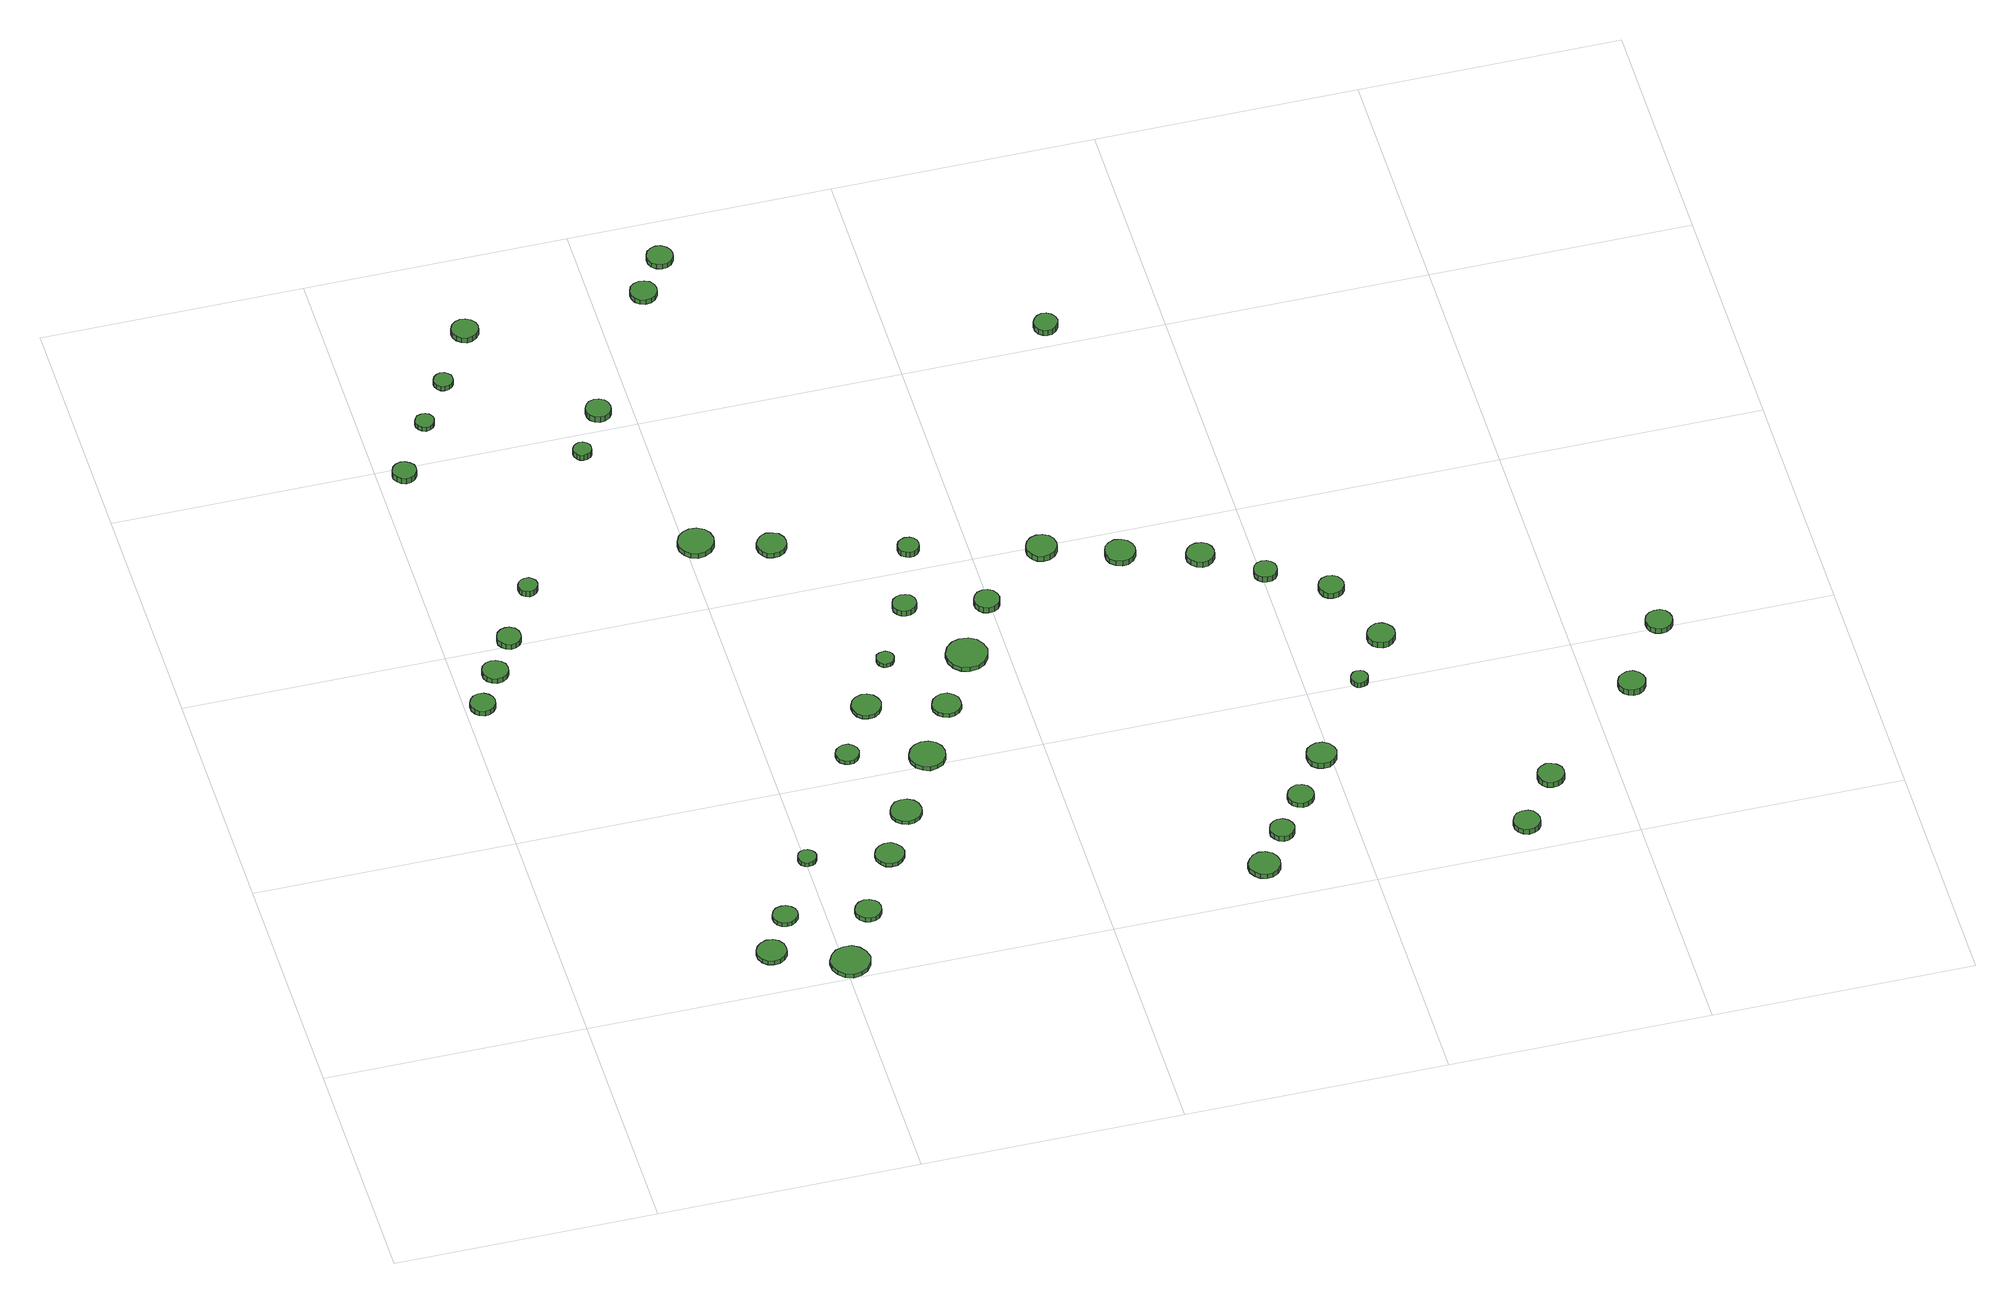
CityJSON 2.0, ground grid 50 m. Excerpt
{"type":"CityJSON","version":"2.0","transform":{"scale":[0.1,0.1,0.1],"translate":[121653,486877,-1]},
"CityObjects":{
"tree1":{"type":"SolitaryVegetationObject","attributes":{"function":"something"},"geometry":[{"type":"MultiSurface","lod":"1","boundaries":[[[0,1,2,3,4,5,6,7,8,9,10,11,12,13,14]],[[15,16,17,18,19,20,21,22,23,24,25,26,27,28,29]],[[0,29,28,1]],[[1,28,27,2]],[[2,27,26,3]],[[3,26,25,4]],[[4,25,24,5]],[[5,24,23,6]],[[6,23,22,7]],[[7,22,21,8]],[[8,21,20,9]],[[9,20,19,10]],[[10,19,18,11]],[[11,18,17,12]],[[12,17,16,13]],[[13,16,15,14]],[[14,15,29,0]]]}]},
"tree2":{"type":"SolitaryVegetationObject","attributes":{"function":"something"},"geometry":[{"type":"MultiSurface","lod":"1","boundaries":[[[30,31,32,33,34,35,36,37,38,39,40,41,42,43,44]],[[45,46,47,48,49,50,51,52,53,54,55,56,57,58,59]],[[30,59,58,31]],[[31,58,57,32]],[[32,57,56,33]],[[33,56,55,34]],[[34,55,54,35]],[[35,54,53,36]],[[36,53,52,37]],[[37,52,51,38]],[[38,51,50,39]],[[39,50,49,40]],[[40,49,48,41]],[[41,48,47,42]],[[42,47,46,43]],[[43,46,45,44]],[[44,45,59,30]]]}]},
"tree3":{"type":"SolitaryVegetationObject","attributes":{"function":"something"},"geometry":[{"type":"MultiSurface","lod":"1","boundaries":[[[60,61,62,63,64,65,66,67,68,69,70,71,72,73,74]],[[75,76,77,78,79,80,81,82,83,84,85,86,87,88,89]],[[60,89,88,61]],[[61,88,87,62]],[[62,87,86,63]],[[63,86,85,64]],[[64,85,84,65]],[[65,84,83,66]],[[66,83,82,67]],[[67,82,81,68]],[[68,81,80,69]],[[69,80,79,70]],[[70,79,78,71]],[[71,78,77,72]],[[72,77,76,73]],[[73,76,75,74]],[[74,75,89,60]]]}]},
"tree4":{"type":"SolitaryVegetationObject","attributes":{"function":"something"},"geometry":[{"type":"MultiSurface","lod":"1","boundaries":[[[90,91,92,93,94,95,96,97,98,99,100,101,102,103,104]],[[105,106,107,108,109,110,111,112,113,114,115,116,117,118,119]],[[90,119,118,91]],[[91,118,117,92]],[[92,117,116,93]],[[93,116,115,94]],[[94,115,114,95]],[[95,114,113,96]],[[96,113,112,97]],[[97,112,111,98]],[[98,111,110,99]],[[99,110,109,100]],[[100,109,108,101]],[[101,108,107,102]],[[102,107,106,103]],[[103,106,105,104]],[[104,105,119,90]]]}]},
"tree5":{"type":"SolitaryVegetationObject","attributes":{"function":"something"},"geometry":[{"type":"MultiSurface","lod":"1","boundaries":[[[120,121,122,123,124,125,126,127,128,129,130,131,132,133,134]],[[135,136,137,138,139,140,141,142,143,144,145,146,147,148,149]],[[120,149,148,121]],[[121,148,147,122]],[[122,147,146,123]],[[123,146,145,124]],[[124,145,144,125]],[[125,144,143,126]],[[126,143,142,127]],[[127,142,141,128]],[[128,141,140,129]],[[129,140,139,130]],[[130,139,138,131]],[[131,138,137,132]],[[132,137,136,133]],[[133,136,135,134]],[[134,135,149,120]]]}]},
"tree6":{"type":"SolitaryVegetationObject","attributes":{"function":"something"},"geometry":[{"type":"MultiSurface","lod":"1","boundaries":[[[150,151,152,153,154,155,156,157,158,159,160,161,162,163,164]],[[165,166,167,168,169,170,171,172,173,174,175,176,177,178,179]],[[150,179,178,151]],[[151,178,177,152]],[[152,177,176,153]],[[153,176,175,154]],[[154,175,174,155]],[[155,174,173,156]],[[156,173,172,157]],[[157,172,171,158]],[[158,171,170,159]],[[159,170,169,160]],[[160,169,168,161]],[[161,168,167,162]],[[162,167,166,163]],[[163,166,165,164]],[[164,165,179,150]]]}]},
"tree7":{"type":"SolitaryVegetationObject","attributes":{"function":"something"},"geometry":[{"type":"MultiSurface","lod":"1","boundaries":[[[180,181,182,183,184,185,186,187,188,189,190,191,192,193,194]],[[195,196,197,198,199,200,201,202,203,204,205,206,207,208,209]],[[180,209,208,181]],[[181,208,207,182]],[[182,207,206,183]],[[183,206,205,184]],[[184,205,204,185]],[[185,204,203,186]],[[186,203,202,187]],[[187,202,201,188]],[[188,201,200,189]],[[189,200,199,190]],[[190,199,198,191]],[[191,198,197,192]],[[192,197,196,193]],[[193,196,195,194]],[[194,195,209,180]]]}]},
"tree8":{"type":"SolitaryVegetationObject","attributes":{"function":"something"},"geometry":[{"type":"MultiSurface","lod":"1","boundaries":[[[210,211,212,213,214,215,216,217,218,219,220,221,222,223,224]],[[225,226,227,228,229,230,231,232,233,234,235,236,237,238,239]],[[210,239,238,211]],[[211,238,237,212]],[[212,237,236,213]],[[213,236,235,214]],[[214,235,234,215]],[[215,234,233,216]],[[216,233,232,217]],[[217,232,231,218]],[[218,231,230,219]],[[219,230,229,220]],[[220,229,228,221]],[[221,228,227,222]],[[222,227,226,223]],[[223,226,225,224]],[[224,225,239,210]]]}]},
"tree9":{"type":"SolitaryVegetationObject","attributes":{"function":"something"},"geometry":[{"type":"MultiSurface","lod":"1","boundaries":[[[240,241,242,243,244,245,246,247,248,249,250,251,252,253,254]],[[255,256,257,258,259,260,261,262,263,264,265,266,267,268,269]],[[240,269,268,241]],[[241,268,267,242]],[[242,267,266,243]],[[243,266,265,244]],[[244,265,264,245]],[[245,264,263,246]],[[246,263,262,247]],[[247,262,261,248]],[[248,261,260,249]],[[249,260,259,250]],[[250,259,258,251]],[[251,258,257,252]],[[252,257,256,253]],[[253,256,255,254]],[[254,255,269,240]]]}]},
"tree10":{"type":"SolitaryVegetationObject","attributes":{"function":"something"},"geometry":[{"type":"MultiSurface","lod":"1","boundaries":[[[270,271,272,273,274,275,276,277,278,279,280,281,282,283,284]],[[285,286,287,288,289,290,291,292,293,294,295,296,297,298,299]],[[270,299,298,271]],[[271,298,297,272]],[[272,297,296,273]],[[273,296,295,274]],[[274,295,294,275]],[[275,294,293,276]],[[276,293,292,277]],[[277,292,291,278]],[[278,291,290,279]],[[279,290,289,280]],[[280,289,288,281]],[[281,288,287,282]],[[282,287,286,283]],[[283,286,285,284]],[[284,285,299,270]]]}]},
"tree11":{"type":"SolitaryVegetationObject","attributes":{"function":"something"},"geometry":[{"type":"MultiSurface","lod":"1","boundaries":[[[300,301,302,303,304,305,306,307,308,309,310,311,312,313,314]],[[315,316,317,318,319,320,321,322,323,324,325,326,327,328,329]],[[300,329,328,301]],[[301,328,327,302]],[[302,327,326,303]],[[303,326,325,304]],[[304,325,324,305]],[[305,324,323,306]],[[306,323,322,307]],[[307,322,321,308]],[[308,321,320,309]],[[309,320,319,310]],[[310,319,318,311]],[[311,318,317,312]],[[312,317,316,313]],[[313,316,315,314]],[[314,315,329,300]]]}]},
"tree12":{"type":"SolitaryVegetationObject","attributes":{"function":"something"},"geometry":[{"type":"MultiSurface","lod":"1","boundaries":[[[330,331,332,333,334,335,336,337,338,339,340,341,342,343,344]],[[345,346,347,348,349,350,351,352,353,354,355,356,357,358,359]],[[330,359,358,331]],[[331,358,357,332]],[[332,357,356,333]],[[333,356,355,334]],[[334,355,354,335]],[[335,354,353,336]],[[336,353,352,337]],[[337,352,351,338]],[[338,351,350,339]],[[339,350,349,340]],[[340,349,348,341]],[[341,348,347,342]],[[342,347,346,343]],[[343,346,345,344]],[[344,345,359,330]]]}]},
"tree13":{"type":"SolitaryVegetationObject","attributes":{"function":"something"},"geometry":[{"type":"MultiSurface","lod":"1","boundaries":[[[360,361,362,363,364,365,366,367,368,369,370,371,372,373,374]],[[375,376,377,378,379,380,381,382,383,384,385,386,387,388,389]],[[360,389,388,361]],[[361,388,387,362]],[[362,387,386,363]],[[363,386,385,364]],[[364,385,384,365]],[[365,384,383,366]],[[366,383,382,367]],[[367,382,381,368]],[[368,381,380,369]],[[369,380,379,370]],[[370,379,378,371]],[[371,378,377,372]],[[372,377,376,373]],[[373,376,375,374]],[[374,375,389,360]]]}]},
"tree14":{"type":"SolitaryVegetationObject","attributes":{"function":"something"},"geometry":[{"type":"MultiSurface","lod":"1","boundaries":[[[390,391,392,393,394,395,396,397,398,399,400,401,402,403,404]],[[405,406,407,408,409,410,411,412,413,414,415,416,417,418,419]],[[390,419,418,391]],[[391,418,417,392]],[[392,417,416,393]],[[393,416,415,394]],[[394,415,414,395]],[[395,414,413,396]],[[396,413,412,397]],[[397,412,411,398]],[[398,411,410,399]],[[399,410,409,400]],[[400,409,408,401]],[[401,408,407,402]],[[402,407,406,403]],[[403,406,405,404]],[[404,405,419,390]]]}]},
"tree15":{"type":"SolitaryVegetationObject","attributes":{"function":"something"},"geometry":[{"type":"MultiSurface","lod":"1","boundaries":[[[420,421,422,423,424,425,426,427,428,429,430,431,432,433,434]],[[435,436,437,438,439,440,441,442,443,444,445,446,447,448,449]],[[420,449,448,421]],[[421,448,447,422]],[[422,447,446,423]],[[423,446,445,424]],[[424,445,444,425]],[[425,444,443,426]],[[426,443,442,427]],[[427,442,441,428]],[[428,441,440,429]],[[429,440,439,430]],[[430,439,438,431]],[[431,438,437,432]],[[432,437,436,433]],[[433,436,435,434]],[[434,435,449,420]]]}]},
"tree16":{"type":"SolitaryVegetationObject","attributes":{"function":"something"},"geometry":[{"type":"MultiSurface","lod":"1","boundaries":[[[450,451,452,453,454,455,456,457,458,459,460,461,462,463,464]],[[465,466,467,468,469,470,471,472,473,474,475,476,477,478,479]],[[450,479,478,451]],[[451,478,477,452]],[[452,477,476,453]],[[453,476,475,454]],[[454,475,474,455]],[[455,474,473,456]],[[456,473,472,457]],[[457,472,471,458]],[[458,471,470,459]],[[459,470,469,460]],[[460,469,468,461]],[[461,468,467,462]],[[462,467,466,463]],[[463,466,465,464]],[[464,465,479,450]]]}]},
"tree17":{"type":"SolitaryVegetationObject","attributes":{"function":"something"},"geometry":[{"type":"MultiSurface","lod":"1","boundaries":[[[480,481,482,483,484,485,486,487,488,489,490,491,492,493,494]],[[495,496,497,498,499,500,501,502,503,504,505,506,507,508,509]],[[480,509,508,481]],[[481,508,507,482]],[[482,507,506,483]],[[483,506,505,484]],[[484,505,504,485]],[[485,504,503,486]],[[486,503,502,487]],[[487,502,501,488]],[[488,501,500,489]],[[489,500,499,490]],[[490,499,498,491]],[[491,498,497,492]],[[492,497,496,493]],[[493,496,495,494]],[[494,495,509,480]]]}]},
"tree18":{"type":"SolitaryVegetationObject","attributes":{"function":"something"},"geometry":[{"type":"MultiSurface","lod":"1","boundaries":[[[510,511,512,513,514,515,516,517,518,519,520,521,522,523,524]],[[525,526,527,528,529,530,531,532,533,534,535,536,537,538,539]],[[510,539,538,511]],[[511,538,537,512]],[[512,537,536,513]],[[513,536,535,514]],[[514,535,534,515]],[[515,534,533,516]],[[516,533,532,517]],[[517,532,531,518]],[[518,531,530,519]],[[519,530,529,520]],[[520,529,528,521]],[[521,528,527,522]],[[522,527,526,523]],[[523,526,525,524]],[[524,525,539,510]]]}]},
"tree19":{"type":"SolitaryVegetationObject","attributes":{"function":"something"},"geometry":[{"type":"MultiSurface","lod":"1","boundaries":[[[540,541,542,543,544,545,546,547,548,549,550,551,552,553,554]],[[555,556,557,558,559,560,561,562,563,564,565,566,567,568,569]],[[540,569,568,541]],[[541,568,567,542]],[[542,567,566,543]],[[543,566,565,544]],[[544,565,564,545]],[[545,564,563,546]],[[546,563,562,547]],[[547,562,561,548]],[[548,561,560,549]],[[549,560,559,550]],[[550,559,558,551]],[[551,558,557,552]],[[552,557,556,553]],[[553,556,555,554]],[[554,555,569,540]]]}]},
"tree20":{"type":"SolitaryVegetationObject","attributes":{"function":"something"},"geometry":[{"type":"MultiSurface","lod":"1","boundaries":[[[570,571,572,573,574,575,576,577,578,579,580,581,582,583,584]],[[585,586,587,588,589,590,591,592,593,594,595,596,597,598,599]],[[570,599,598,571]],[[571,598,597,572]],[[572,597,596,573]],[[573,596,595,574]],[[574,595,594,575]],[[575,594,593,576]],[[576,593,592,577]],[[577,592,591,578]],[[578,591,590,579]],[[579,590,589,580]],[[580,589,588,581]],[[581,588,587,582]],[[582,587,586,583]],[[583,586,585,584]],[[584,585,599,570]]]}]},
"tree21":{"type":"SolitaryVegetationObject","attributes":{"function":"something"},"geometry":[{"type":"MultiSurface","lod":"1","boundaries":[[[600,601,602,603,604,605,606,607,608,609,610,611,612,613,614]],[[615,616,617,618,619,620,621,622,623,624,625,626,627,628,629]],[[600,629,628,601]],[[601,628,627,602]],[[602,627,626,603]],[[603,626,625,604]],[[604,625,624,605]],[[605,624,623,606]],[[606,623,622,607]],[[607,622,621,608]],[[608,621,620,609]],[[609,620,619,610]],[[610,619,618,611]],[[611,618,617,612]],[[612,617,616,613]],[[613,616,615,614]],[[614,615,629,600]]]}]},
"tree22":{"type":"SolitaryVegetationObject","attributes":{"function":"something"},"geometry":[{"type":"MultiSurface","lod":"1","boundaries":[[[630,631,632,633,634,635,636,637,638,639,640,641,642,643,644]],[[645,646,647,648,649,650,651,652,653,654,655,656,657,658,659]],[[630,659,658,631]],[[631,658,657,632]],[[632,657,656,633]],[[633,656,655,634]],[[634,655,654,635]],[[635,654,653,636]],[[636,653,652,637]],[[637,652,651,638]],[[638,651,650,639]],[[639,650,649,640]],[[640,649,648,641]],[[641,648,647,642]],[[642,647,646,643]],[[643,646,645,644]],[[644,645,659,630]]]}]},
"tree23":{"type":"SolitaryVegetationObject","attributes":{"function":"something"},"geometry":[{"type":"MultiSurface","lod":"1","boundaries":[[[660,661,662,663,664,665,666,667,668,669,670,671,672,673,674]],[[675,676,677,678,679,680,681,682,683,684,685,686,687,688,689]],[[660,689,688,661]],[[661,688,687,662]],[[662,687,686,663]],[[663,686,685,664]],[[664,685,684,665]],[[665,684,683,666]],[[666,683,682,667]],[[667,682,681,668]],[[668,681,680,669]],[[669,680,679,670]],[[670,679,678,671]],[[671,678,677,672]],[[672,677,676,673]],[[673,676,675,674]],[[674,675,689,660]]]}]},
"tree24":{"type":"SolitaryVegetationObject","attributes":{"function":"something"},"geometry":[{"type":"MultiSurface","lod":"1","boundaries":[[[690,691,692,693,694,695,696,697,698,699,700,701,702,703,704]],[[705,706,707,708,709,710,711,712,713,714,715,716,717,718,719]],[[690,719,718,691]],[[691,718,717,692]],[[692,717,716,693]],[[693,716,715,694]],[[694,715,714,695]],[[695,714,713,696]],[[696,713,712,697]],[[697,712,711,698]],[[698,711,710,699]],[[699,710,709,700]],[[700,709,708,701]],[[701,708,707,702]],[[702,707,706,703]],[[703,706,705,704]],[[704,705,719,690]]]}]},
"tree25":{"type":"SolitaryVegetationObject","attributes":{"function":"something"},"geometry":[{"type":"MultiSurface","lod":"1","boundaries":[[[720,721,722,723,724,725,726,727,728,729,730,731,732,733,734]],[[735,736,737,738,739,740,741,742,743,744,745,746,747,748,749]],[[720,749,748,721]],[[721,748,747,722]],[[722,747,746,723]],[[723,746,745,724]],[[724,745,744,725]],[[725,744,743,726]],[[726,743,742,727]],[[727,742,741,728]],[[728,741,740,729]],[[729,740,739,730]],[[730,739,738,731]],[[731,738,737,732]],[[732,737,736,733]],[[733,736,735,734]],[[734,735,749,720]]]}]},
"tree26":{"type":"SolitaryVegetationObject","attributes":{"function":"something"},"geometry":[{"type":"MultiSurface","lod":"1","boundaries":[[[750,751,752,753,754,755,756,757,758,759,760,761,762,763,764]],[[765,766,767,768,769,770,771,772,773,774,775,776,777,778,779]],[[750,779,778,751]],[[751,778,777,752]],[[752,777,776,753]],[[753,776,775,754]],[[754,775,774,755]],[[755,774,773,756]],[[756,773,772,757]],[[757,772,771,758]],[[758,771,770,759]],[[759,770,769,760]],[[760,769,768,761]],[[761,768,767,762]],[[762,767,766,763]],[[763,766,765,764]],[[764,765,779,750]]]}]},
"tree27":{"type":"SolitaryVegetationObject","attributes":{"function":"something"},"geometry":[{"type":"MultiSurface","lod":"1","boundaries":[[[780,781,782,783,784,785,786,787,788,789,790,791,792,793,794]],[[795,796,797,798,799,800,801,802,803,804,805,806,807,808,809]],[[780,809,808,781]],[[781,808,807,782]],[[782,807,806,783]],[[783,806,805,784]],[[784,805,804,785]],[[785,804,803,786]],[[786,803,802,787]],[[787,802,801,788]],[[788,801,800,789]],[[789,800,799,790]],[[790,799,798,791]],[[791,798,797,792]],[[792,797,796,793]],[[793,796,795,794]],[[794,795,809,780]]]}]},
"tree28":{"type":"SolitaryVegetationObject","attributes":{"function":"something"},"geometry":[{"type":"MultiSurface","lod":"1","boundaries":[[[810,811,812,813,814,815,816,817,818,819,820,821,822,823,824]],[[825,826,827,828,829,830,831,832,833,834,835,836,837,838,839]],[[810,839,838,811]],[[811,838,837,812]],[[812,837,836,813]],[[813,836,835,814]],[[814,835,834,815]],[[815,834,833,816]],[[816,833,832,817]],[[817,832,831,818]],[[818,831,830,819]],[[819,830,829,820]],[[820,829,828,821]],[[821,828,827,822]],[[822,827,826,823]],[[823,826,825,824]],[[824,825,839,810]]]}]},
"tree29":{"type":"SolitaryVegetationObject","attributes":{"function":"something"},"geometry":[{"type":"MultiSurface","lod":"1","boundaries":[[[840,841,842,843,844,845,846,847,848,849,850,851,852,853,854]],[[855,856,857,858,859,860,861,862,863,864,865,866,867,868,869]],[[840,869,868,841]],[[841,868,867,842]],[[842,867,866,843]],[[843,866,865,844]],[[844,865,864,845]],[[845,864,863,846]],[[846,863,862,847]],[[847,862,861,848]],[[848,861,860,849]],[[849,860,859,850]],[[850,859,858,851]],[[851,858,857,852]],[[852,857,856,853]],[[853,856,855,854]],[[854,855,869,840]]]}]},
"tree30":{"type":"SolitaryVegetationObject","attributes":{"function":"something"},"geometry":[{"type":"MultiSurface","lod":"1","boundaries":[[[870,871,872,873,874,875,876,877,878,879,880,881,882,883,884]],[[885,886,887,888,889,890,891,892,893,894,895,896,897,898,899]],[[870,899,898,871]],[[871,898,897,872]],[[872,897,896,873]],[[873,896,895,874]],[[874,895,894,875]],[[875,894,893,876]],[[876,893,892,877]],[[877,892,891,878]],[[878,891,890,879]],[[879,890,889,880]],[[880,889,888,881]],[[881,888,887,882]],[[882,887,886,883]],[[883,886,885,884]],[[884,885,899,870]]]}]},
"tree31":{"type":"SolitaryVegetationObject","attributes":{"function":"something"},"geometry":[{"type":"MultiSurface","lod":"1","boundaries":[[[900,901,902,903,904,905,906,907,908,909,910,911,912,913,914]],[[915,916,917,918,919,920,921,922,923,924,925,926,927,928,929]],[[900,929,928,901]],[[901,928,927,902]],[[902,927,926,903]],[[903,926,925,904]],[[904,925,924,905]],[[905,924,923,906]],[[906,923,922,907]],[[907,922,921,908]],[[908,921,920,909]],[[909,920,919,910]],[[910,919,918,911]],[[911,918,917,912]],[[912,917,916,913]],[[913,916,915,914]],[[914,915,929,900]]]}]},
"tree32":{"type":"SolitaryVegetationObject","attributes":{"function":"something"},"geometry":[{"type":"MultiSurface","lod":"1","boundaries":[[[930,931,932,933,934,935,936,937,938,939,940,941,942,943,944]],[[945,946,947,948,949,950,951,952,953,954,955,956,957,958,959]],[[930,959,958,931]],[[931,958,957,932]],[[932,957,956,933]],[[933,956,955,934]],[[934,955,954,935]],[[935,954,953,936]],[[936,953,952,937]],[[937,952,951,938]],[[938,951,950,939]],[[939,950,949,940]],[[940,949,948,941]],[[941,948,947,942]],[[942,947,946,943]],[[943,946,945,944]],[[944,945,959,930]]]}]},
"tree33":{"type":"SolitaryVegetationObject","attributes":{"function":"something"},"geometry":[{"type":"MultiSurface","lod":"1","boundaries":[[[960,961,962,963,964,965,966,967,968,969,970,971,972,973,974]],[[975,976,977,978,979,980,981,982,983,984,985,986,987,988,989]],[[960,989,988,961]],[[961,988,987,962]],[[962,987,986,963]],[[963,986,985,964]],[[964,985,984,965]],[[965,984,983,966]],[[966,983,982,967]],[[967,982,981,968]],[[968,981,980,969]],[[969,980,979,970]],[[970,979,978,971]],[[971,978,977,972]],[[972,977,976,973]],[[973,976,975,974]],[[974,975,989,960]]]}]},
"tree34":{"type":"SolitaryVegetationObject","attributes":{"function":"something"},"geometry":[{"type":"MultiSurface","lod":"1","boundaries":[[[990,991,992,993,994,995,996,997,998,999,1000,1001,1002,1003,1004]],[[1005,1006,1007,1008,1009,1010,1011,1012,1013,1014,1015,1016,1017,1018,1019]],[[990,1019,1018,991]],[[991,1018,1017,992]],[[992,1017,1016,993]],[[993,1016,1015,994]],[[994,1015,1014,995]],[[995,1014,1013,996]],[[996,1013,1012,997]],[[997,1012,1011,998]],[[998,1011,1010,999]],[[999,1010,1009,1000]],[[1000,1009,1008,1001]],[[1001,1008,1007,1002]],[[1002,1007,1006,1003]],[[1003,1006,1005,1004]],[[1004,1005,1019,990]]]}]},
"tree35":{"type":"SolitaryVegetationObject","attributes":{"function":"something"},"geometry":[{"type":"MultiSurface","lod":"1","boundaries":[[[1020,1021,1022,1023,1024,1025,1026,1027,1028,1029,1030,1031,1032,1033,1034]],[[1035,1036,1037,1038,1039,1040,1041,1042,1043,1044,1045,1046,1047,1048,1049]],[[1020,1049,1048,1021]],[[1021,1048,1047,1022]],[[1022,1047,1046,1023]],[[1023,1046,1045,1024]],[[1024,1045,1044,1025]],[[1025,1044,1043,1026]],[[1026,1043,1042,1027]],[[1027,1042,1041,1028]],[[1028,1041,1040,1029]],[[1029,1040,1039,1030]],[[1030,1039,1038,1031]],[[1031,1038,1037,1032]],[[1032,1037,1036,1033]],[[1033,1036,1035,1034]],[[1034,1035,1049,1020]]]}]},
"tree36":{"type":"SolitaryVegetationObject","attributes":{"function":"something"},"geometry":[{"type":"MultiSurface","lod":"1","boundaries":[[[1050,1051,1052,1053,1054,1055,1056,1057,1058,1059,1060,1061,1062,1063,1064]],[[1065,1066,1067,1068,1069,1070,1071,1072,1073,1074,1075,1076,1077,1078,1079]],[[1050,1079,1078,1051]],[[1051,1078,1077,1052]],[[1052,1077,1076,1053]],[[1053,1076,1075,1054]],[[1054,1075,1074,1055]],[[1055,1074,1073,1056]],[[1056,1073,1072,1057]],[[1057,1072,1071,1058]],[[1058,1071,1070,1059]],[[1059,1070,1069,1060]],[[1060,1069,1068,1061]],[[1061,1068,1067,1062]],[[1062,1067,1066,1063]],[[1063,1066,1065,1064]],[[1064,1065,1079,1050]]]}]},
"tree37":{"type":"SolitaryVegetationObject","attributes":{"function":"something"},"geometry":[{"type":"MultiSurface","lod":"1","boundaries":[[[1080,1081,1082,1083,1084,1085,1086,1087,1088,1089,1090,1091,1092,1093,1094]],[[1095,1096,1097,1098,1099,1100,1101,1102,1103,1104,1105,1106,1107,1108,1109]],[[1080,1109,1108,1081]],[[1081,1108,1107,1082]],[[1082,1107,1106,1083]],[[1083,1106,1105,1084]],[[1084,1105,1104,1085]],[[1085,1104,1103,1086]],[[1086,1103,1102,1087]],[[1087,1102,1101,1088]],[[1088,1101,1100,1089]],[[1089,1100,1099,1090]],[[1090,1099,1098,1091]],[[1091,1098,1097,1092]],[[1092,1097,1096,1093]],[[1093,1096,1095,1094]],[[1094,1095,1109,1080]]]}]},
"tree38":{"type":"SolitaryVegetationObject","attributes":{"function":"something"},"geometry":[{"type":"MultiSurface","lod":"1","boundaries":[[[1110,1111,1112,1113,1114,1115,1116,1117,1118,1119,1120,1121,1122,1123,1124]],[[1125,1126,1127,1128,1129,1130,1131,1132,1133,1134,1135,1136,1137,1138,1139]],[[1110,1139,1138,1111]],[[1111,1138,1137,1112]],[[1112,1137,1136,1113]],[[1113,1136,1135,1114]],[[1114,1135,1134,1115]],[[1115,1134,1133,1116]],[[1116,1133,1132,1117]],[[1117,1132,1131,1118]],[[1118,1131,1130,1119]],[[1119,1130,1129,1120]],[[1120,1129,1128,1121]],[[1121,1128,1127,1122]],[[1122,1127,1126,1123]],[[1123,1126,1125,1124]],[[1124,1125,1139,1110]]]}]},
"tree39":{"type":"SolitaryVegetationObject","attributes":{"function":"something"},"geometry":[{"type":"MultiSurface","lod":"1","boundaries":[[[1140,1141,1142,1143,1144,1145,1146,1147,1148,1149,1150,1151,1152,1153,1154]],[[1155,1156,1157,1158,1159,1160,1161,1162,1163,1164,1165,1166,1167,1168,1169]],[[1140,1169,1168,1141]],[[1141,1168,1167,1142]],[[1142,1167,1166,1143]],[[1143,1166,1165,1144]],[[1144,1165,1164,1145]],[[1145,1164,1163,1146]],[[1146,1163,1162,1147]],[[1147,1162,1161,1148]],[[1148,1161,1160,1149]],[[1149,1160,1159,1150]],[[1150,1159,1158,1151]],[[1151,1158,1157,1152]],[[1152,1157,1156,1153]],[[1153,1156,1155,1154]],[[1154,1155,1169,1140]]]}]},
"tree40":{"type":"SolitaryVegetationObject","attributes":{"function":"something"},"geometry":[{"type":"MultiSurface","lod":"1","boundaries":[[[1170,1171,1172,1173,1174,1175,1176,1177,1178,1179,1180,1181,1182,1183,1184]],[[1185,1186,1187,1188,1189,1190,1191,1192,1193,1194,1195,1196,1197,1198,1199]],[[1170,1199,1198,1171]],[[1171,1198,1197,1172]],[[1172,1197,1196,1173]],[[1173,1196,1195,1174]],[[1174,1195,1194,1175]],[[1175,1194,1193,1176]],[[1176,1193,1192,1177]],[[1177,1192,1191,1178]],[[1178,1191,1190,1179]],[[1179,1190,1189,1180]],[[1180,1189,1188,1181]],[[1181,1188,1187,1182]],[[1182,1187,1186,1183]],[[1183,1186,1185,1184]],[[1184,1185,1199,1170]]]}]},
"tree41":{"type":"SolitaryVegetationObject","attributes":{"function":"something"},"geometry":[{"type":"MultiSurface","lod":"1","boundaries":[[[1200,1201,1202,1203,1204,1205,1206,1207,1208,1209,1210,1211,1212,1213,1214]],[[1215,1216,1217,1218,1219,1220,1221,1222,1223,1224,1225,1226,1227,1228,1229]],[[1200,1229,1228,1201]],[[1201,1228,1227,1202]],[[1202,1227,1226,1203]],[[1203,1226,1225,1204]],[[1204,1225,1224,1205]],[[1205,1224,1223,1206]],[[1206,1223,1222,1207]],[[1207,1222,1221,1208]],[[1208,1221,1220,1209]],[[1209,1220,1219,1210]],[[1210,1219,1218,1211]],[[1211,1218,1217,1212]],[[1212,1217,1216,1213]],[[1213,1216,1215,1214]],[[1214,1215,1229,1200]]]}]},
"tree42":{"type":"SolitaryVegetationObject","attributes":{"function":"something"},"geometry":[{"type":"MultiSurface","lod":"1","boundaries":[[[1230,1231,1232,1233,1234,1235,1236,1237,1238,1239,1240,1241,1242,1243,1244]],[[1245,1246,1247,1248,1249,1250,1251,1252,1253,1254,1255,1256,1257,1258,1259]],[[1230,1259,1258,1231]],[[1231,1258,1257,1232]],[[1232,1257,1256,1233]],[[1233,1256,1255,1234]],[[1234,1255,1254,1235]],[[1235,1254,1253,1236]],[[1236,1253,1252,1237]],[[1237,1252,1251,1238]],[[1238,1251,1250,1239]],[[1239,1250,1249,1240]],[[1240,1249,1248,1241]],[[1241,1248,1247,1242]],[[1242,1247,1246,1243]],[[1243,1246,1245,1244]],[[1244,1245,1259,1230]]]}]},
"tree43":{"type":"SolitaryVegetationObject","attributes":{"function":"something"},"geometry":[{"type":"MultiSurface","lod":"1","boundaries":[[[1260,1261,1262,1263,1264,1265,1266,1267,1268,1269,1270,1271,1272,1273,1274]],[[1275,1276,1277,1278,1279,1280,1281,1282,1283,1284,1285,1286,1287,1288,1289]],[[1260,1289,1288,1261]],[[1261,1288,1287,1262]],[[1262,1287,1286,1263]],[[1263,1286,1285,1264]],[[1264,1285,1284,1265]],[[1265,1284,1283,1266]],[[1266,1283,1282,1267]],[[1267,1282,1281,1268]],[[1268,1281,1280,1269]],[[1269,1280,1279,1270]],[[1270,1279,1278,1271]],[[1271,1278,1277,1272]],[[1272,1277,1276,1273]],[[1273,1276,1275,1274]],[[1274,1275,1289,1260]]]}]},
"tree44":{"type":"SolitaryVegetationObject","attributes":{"function":"something"},"geometry":[{"type":"MultiSurface","lod":"1","boundaries":[[[1290,1291,1292,1293,1294,1295,1296,1297,1298,1299,1300,1301,1302,1303,1304]],[[1305,1306,1307,1308,1309,1310,1311,1312,1313,1314,1315,1316,1317,1318,1319]],[[1290,1319,1318,1291]],[[1291,1318,1317,1292]],[[1292,1317,1316,1293]],[[1293,1316,1315,1294]],[[1294,1315,1314,1295]],[[1295,1314,1313,1296]],[[1296,1313,1312,1297]],[[1297,1312,1311,1298]],[[1298,1311,1310,1299]],[[1299,1310,1309,1300]],[[1300,1309,1308,1301]],[[1301,1308,1307,1302]],[[1302,1307,1306,1303]],[[1303,1306,1305,1304]],[[1304,1305,1319,1290]]]}]},
"tree45":{"type":"SolitaryVegetationObject","attributes":{"function":"something"},"geometry":[{"type":"MultiSurface","lod":"1","boundaries":[[[1320,1321,1322,1323,1324,1325,1326,1327,1328,1329,1330,1331,1332,1333,1334]],[[1335,1336,1337,1338,1339,1340,1341,1342,1343,1344,1345,1346,1347,1348,1349]],[[1320,1349,1348,1321]],[[1321,1348,1347,1322]],[[1322,1347,1346,1323]],[[1323,1346,1345,1324]],[[1324,1345,1344,1325]],[[1325,1344,1343,1326]],[[1326,1343,1342,1327]],[[1327,1342,1341,1328]],[[1328,1341,1340,1329]],[[1329,1340,1339,1330]],[[1330,1339,1338,1331]],[[1331,1338,1337,1332]],[[1332,1337,1336,1333]],[[1333,1336,1335,1334]],[[1334,1335,1349,1320]]]}]},
"tree46":{"type":"SolitaryVegetationObject","attributes":{"function":"something"},"geometry":[{"type":"MultiSurface","lod":"1","boundaries":[[[1350,1351,1352,1353,1354,1355,1356,1357,1358,1359,1360,1361,1362,1363,1364]],[[1365,1366,1367,1368,1369,1370,1371,1372,1373,1374,1375,1376,1377,1378,1379]],[[1350,1379,1378,1351]],[[1351,1378,1377,1352]],[[1352,1377,1376,1353]],[[1353,1376,1375,1354]],[[1354,1375,1374,1355]],[[1355,1374,1373,1356]],[[1356,1373,1372,1357]],[[1357,1372,1371,1358]],[[1358,1371,1370,1359]],[[1359,1370,1369,1360]],[[1360,1369,1368,1361]],[[1361,1368,1367,1362]],[[1362,1367,1366,1363]],[[1363,1366,1365,1364]],[[1364,1365,1379,1350]]]}]}
},
"vertices":[
[57,860,17],[55,870,17],[49,878,17],[41,883,17],[31,884,17],[21,881,17],[14,874,17],[10,865,17],[10,855,17],[14,846,17],[21,839,17],[31,836,17],[41,837,17],[49,842,17],[55,850,17],[55,850,6],[49,842,6],[41,837,6],[31,836,6],[21,839,6],[14,846,6],[10,855,6],[10,865,6],[14,874,6],[21,881,6],[31,884,6],[41,883,6],[49,878,6],[55,870,6],[57,860,6],
[102,936,17],[100,947,17],[94,955,17],[85,960,17],[75,961,17],[65,958,17],[57,951,17],[53,942,17],[53,931,17],[57,922,17],[65,915,17],[75,912,17],[85,913,17],[94,918,17],[100,926,17],[100,926,6],[94,918,6],[85,913,6],[75,912,6],[65,915,6],[57,922,6],[53,931,6],[53,942,6],[57,951,6],[65,958,6],[75,961,6],[85,960,6],[94,955,6],[100,947,6],[102,936,6],
[405,99,16],[403,110,16],[396,120,16],[386,126,16],[374,127,16],[363,123,16],[354,115,16],[349,105,16],[349,93,16],[354,82,16],[363,74,16],[374,71,16],[386,72,16],[396,78,16],[403,87,16],[403,87,6],[396,78,6],[386,72,6],[374,71,6],[363,74,6],[354,82,6],[349,93,6],[349,105,6],[354,115,6],[363,123,6],[374,127,6],[386,126,6],[396,120,6],[403,110,6],[405,99,6],
[147,1014,18],[145,1023,18],[140,1031,18],[131,1036,18],[122,1037,18],[113,1034,18],[106,1028,18],[102,1019,18],[102,1009,18],[106,1001,18],[113,994,18],[122,991,18],[131,992,18],[140,997,18],[145,1005,18],[145,1005,6],[140,997,6],[131,992,6],[122,991,6],[113,994,6],[106,1001,6],[102,1009,6],[102,1019,6],[106,1028,6],[113,1034,6],[122,1037,6],[131,1036,6],[140,1031,6],[145,1023,6],[147,1014,6],
[449,183,16],[447,193,16],[441,200,16],[432,205,16],[423,206,16],[413,203,16],[406,197,16],[402,188,16],[402,178,16],[406,169,16],[413,163,16],[423,160,16],[432,161,16],[441,166,16],[447,174,16],[447,174,7],[441,166,7],[432,161,7],[423,160,7],[413,163,7],[406,169,7],[402,178,7],[402,188,7],[406,197,7],[413,203,7],[423,206,7],[432,205,7],[441,200,7],[447,193,7],[449,183,7],
[74,1481,19],[72,1490,19],[66,1497,19],[58,1502,19],[49,1503,19],[40,1500,19],[33,1494,19],[29,1485,19],[29,1476,19],[33,1468,19],[40,1461,19],[49,1458,19],[58,1459,19],[66,1464,19],[72,1472,19],[72,1472,6],[66,1464,6],[58,1459,6],[49,1458,6],[40,1461,6],[33,1468,6],[29,1476,6],[29,1485,6],[33,1494,6],[40,1500,6],[49,1503,6],[58,1502,6],[66,1497,6],[72,1490,6],[74,1481,6],
[548,38,15],[544,53,15],[535,66,15],[522,74,15],[506,75,15],[491,70,15],[480,60,15],[473,46,15],[473,30,15],[480,16,15],[491,5,15],[506,0,15],[522,2,15],[535,10,15],[544,23,15],[544,23,6],[535,10,6],[522,2,6],[506,0,6],[491,5,6],[480,16,6],[473,30,6],[473,46,6],[480,60,6],[491,70,6],[506,75,6],[522,74,6],[535,66,6],[544,53,6],[548,38,6],
[209,1128,24],[208,1136,24],[203,1142,24],[197,1146,24],[189,1146,24],[182,1144,24],[176,1139,24],[173,1132,24],[173,1124,24],[176,1117,24],[182,1112,24],[189,1110,24],[197,1111,24],[203,1115,24],[208,1121,24],[208,1121,11],[203,1115,11],[197,1111,11],[189,1110,11],[182,1112,11],[176,1117,11],[173,1124,11],[173,1132,11],[176,1139,11],[182,1144,11],[189,1146,11],[197,1146,11],[203,1142,11],[208,1136,11],[209,1128,11],
[521,318,17],[519,325,17],[515,331,17],[509,335,17],[501,336,17],[494,334,17],[489,329,17],[486,322,17],[486,315,17],[489,308,17],[494,303,17],[501,301,17],[509,302,17],[515,305,17],[519,311,17],[519,311,7],[515,305,7],[509,302,7],[501,301,7],[494,303,7],[489,308,7],[486,315,7],[486,322,7],[489,329,7],[494,334,7],[501,336,7],[509,335,7],[515,331,7],[519,325,7],[521,318,7],
[140,1599,16],[138,1607,16],[134,1613,16],[127,1617,16],[120,1617,16],[112,1615,16],[107,1610,16],[104,1603,16],[104,1596,16],[107,1589,16],[112,1584,16],[120,1581,16],[127,1582,16],[134,1586,16],[138,1592,16],[138,1592,6],[134,1586,6],[127,1582,6],[120,1581,6],[112,1584,6],[107,1589,6],[104,1596,6],[104,1603,6],[107,1610,6],[112,1615,6],[120,1617,6],[127,1617,6],[134,1613,6],[138,1607,6],[140,1599,6],
[601,158,16],[599,168,16],[593,176,16],[584,181,16],[574,182,16],[564,179,16],[556,172,16],[552,163,16],[552,152,16],[556,143,16],[564,136,16],[574,133,16],[584,134,16],[593,139,16],[599,148,16],[599,148,6],[593,139,6],[584,134,6],[574,133,6],[564,136,6],[556,143,6],[552,152,6],[552,163,6],[556,172,6],[564,179,6],[574,182,6],[584,181,6],[593,176,6],[599,168,6],[601,158,6],
[200,1692,17],[199,1700,17],[194,1706,17],[188,1710,17],[180,1711,17],[173,1708,17],[167,1703,17],[164,1696,17],[164,1689,17],[167,1682,17],[173,1676,17],[180,1674,17],[188,1675,17],[194,1679,17],[199,1685,17],[199,1685,6],[194,1679,6],[188,1675,6],[180,1674,6],[173,1676,6],[167,1682,6],[164,1689,6],[164,1696,6],[167,1703,6],[173,1708,6],[180,1711,6],[188,1710,6],[194,1706,6],[199,1700,6],[200,1692,6],
[680,288,15],[677,300,15],[670,309,15],[661,315,15],[649,316,15],[638,312,15],[630,305,15],[625,294,15],[625,283,15],[630,272,15],[638,264,15],[649,261,15],[661,262,15],[670,268,15],[677,277,15],[677,277,7],[670,268,7],[661,262,7],[649,261,7],[638,264,7],[630,272,7],[625,283,7],[625,294,7],[630,305,7],[638,312,7],[649,316,7],[661,315,7],[670,309,7],[677,300,7],[680,288,7],
[280,1811,17],[278,1821,17],[271,1830,17],[262,1835,17],[252,1836,17],[242,1833,17],[234,1826,17],[229,1816,17],[229,1806,17],[234,1796,17],[242,1789,17],[252,1785,17],[262,1787,17],[271,1792,17],[278,1801,17],[278,1801,5],[271,1792,5],[262,1787,5],[252,1785,5],[242,1789,5],[234,1796,5],[229,1806,5],[229,1816,5],[234,1826,5],[242,1833,5],[252,1836,5],[262,1835,5],[271,1830,5],[278,1821,5],[280,1811,5],
[667,561,16],[665,570,16],[660,577,16],[652,582,16],[643,583,16],[634,580,16],[627,574,16],[623,566,16],[623,556,16],[627,548,16],[634,542,16],[643,539,16],[652,540,16],[660,545,16],[665,552,16],[665,552,7],[660,545,7],[652,540,7],[643,539,7],[634,542,7],[627,548,7],[623,556,7],[623,566,7],[627,574,7],[634,580,7],[643,583,7],[652,582,7],[660,577,7],[665,570,7],[667,561,7],
[397,1447,22],[396,1454,22],[392,1460,22],[385,1464,22],[378,1465,22],[371,1462,22],[366,1458,22],[363,1451,22],[363,1444,22],[366,1437,22],[371,1432,22],[378,1430,22],[385,1431,22],[392,1434,22],[396,1440,22],[396,1440,9],[392,1434,9],[385,1431,9],[378,1430,9],[371,1432,9],[366,1437,9],[363,1444,9],[363,1451,9],[366,1458,9],[371,1462,9],[378,1465,9],[385,1464,9],[392,1460,9],[396,1454,9],[397,1447,9],
[739,389,15],[737,401,15],[730,411,15],[719,417,15],[707,418,15],[695,415,15],[686,406,15],[681,395,15],[681,383,15],[686,372,15],[695,364,15],[707,360,15],[719,361,15],[730,367,15],[737,377,15],[737,377,7],[730,367,7],[719,361,7],[707,360,7],[695,364,7],[686,372,7],[681,383,7],[681,395,7],[686,406,7],[695,415,7],[707,418,7],[719,417,7],[730,411,7],[737,401,7],[739,389,7],
[553,1165,18],[550,1179,18],[542,1190,18],[529,1197,18],[515,1198,18],[502,1194,18],[492,1185,18],[486,1172,18],[486,1158,18],[492,1145,18],[502,1136,18],[515,1131,18],[529,1133,18],[542,1140,18],[550,1151,18],[550,1151,6],[542,1140,6],[529,1133,6],[515,1131,6],[502,1136,6],[492,1145,6],[486,1158,6],[486,1172,6],[492,1185,6],[502,1194,6],[515,1198,6],[529,1197,6],[542,1190,6],[550,1179,6],[553,1165,6],
[460,1546,18],[458,1556,18],[453,1564,18],[444,1569,18],[434,1570,18],[424,1567,18],[417,1560,18],[413,1551,18],[413,1541,18],[417,1532,18],[424,1525,18],[434,1522,18],[444,1523,18],[453,1528,18],[458,1536,18],[458,1536,5],[453,1528,5],[444,1523,5],[434,1522,5],[424,1525,5],[417,1532,5],[413,1541,5],[413,1551,5],[417,1560,5],[424,1567,5],[434,1570,5],[444,1569,5],[453,1564,5],[458,1556,5],[460,1546,5],
[739,673,16],[736,684,16],[729,694,16],[719,700,16],[708,701,16],[696,697,16],[688,690,16],[683,679,16],[683,667,16],[688,656,16],[696,648,16],[708,645,16],[719,646,16],[729,652,16],[736,661,16],[736,661,7],[729,652,7],[719,646,7],[708,645,7],[696,648,7],[688,656,7],[683,667,7],[683,679,7],[688,690,7],[696,697,7],[708,701,7],[719,700,7],[729,694,7],[736,684,7],[739,673,7],
[819,519,17],[816,533,17],[808,544,17],[795,551,17],[781,552,17],[768,548,17],[758,539,17],[752,526,17],[752,512,17],[758,499,17],[768,490,17],[781,485,17],[795,487,17],[808,494,17],[816,505,17],[816,505,7],[808,494,7],[795,487,7],[781,485,7],[768,490,7],[758,499,7],[752,512,7],[752,526,7],[758,539,7],[768,548,7],[781,552,7],[795,551,7],[808,544,7],[816,533,7],[819,519,7],
[680,1125,16],[678,1136,16],[671,1146,16],[661,1151,16],[649,1153,16],[638,1149,16],[630,1141,16],[625,1131,16],[625,1119,16],[630,1109,16],[638,1101,16],[649,1098,16],[661,1099,16],[671,1104,16],[678,1114,16],[678,1114,5],[671,1104,5],[661,1099,5],[649,1098,5],[638,1101,5],[630,1109,5],[625,1119,5],[625,1131,5],[630,1141,5],[638,1149,5],[649,1153,5],[661,1151,5],[671,1146,5],[678,1136,5],[680,1125,5],
[793,784,15],[791,791,15],[787,796,15],[781,800,15],[774,800,15],[768,798,15],[762,794,15],[760,787,15],[760,780,15],[762,774,15],[768,769,15],[774,767,15],[781,768,15],[787,771,15],[791,777,15],[791,777,6],[787,771,6],[781,768,6],[774,767,6],[768,769,6],[762,774,6],[760,780,6],[760,787,6],[762,794,6],[768,798,6],[774,800,6],[781,800,6],[787,796,6],[791,791,6],[793,784,6],
[881,639,15],[879,650,15],[872,659,15],[862,665,15],[851,666,15],[840,662,15],[832,655,15],[827,644,15],[827,633,15],[832,622,15],[840,615,15],[851,611,15],[862,612,15],[872,618,15],[879,627,15],[879,627,6],[872,618,6],[862,612,6],[851,611,6],[840,615,6],[832,622,6],[827,633,6],[827,644,6],[832,655,6],[840,662,6],[851,666,6],[862,665,6],[872,659,6],[879,650,6],[881,639,6],
[869,909,19],[867,918,19],[861,926,19],[853,930,19],[844,931,19],[835,928,19],[828,922,19],[824,914,19],[824,904,19],[828,896,19],[835,890,19],[844,887,19],[853,888,19],[861,892,19],[867,900,19],[867,900,6],[861,892,6],[853,888,6],[844,887,6],[835,890,6],[828,896,6],[824,904,6],[824,914,6],[828,922,6],[835,928,6],[844,931,6],[853,930,6],[861,926,6],[867,918,6],[869,909,6],
[622,1823,16],[620,1833,16],[614,1842,16],[605,1847,16],[594,1848,16],[584,1845,16],[576,1838,16],[572,1828,16],[572,1818,16],[576,1808,16],[584,1801,16],[594,1798,16],[605,1799,16],[614,1804,16],[620,1813,16],[620,1813,5],[614,1804,5],[605,1799,5],[594,1798,5],[584,1801,5],[576,1808,5],[572,1818,5],[572,1828,5],[576,1838,5],[584,1845,5],[594,1848,5],[605,1847,5],[614,1842,5],[620,1833,5],[622,1823,5],
[963,756,16],[959,772,16],[950,785,16],[936,793,16],[919,795,16],[904,790,16],[892,779,16],[885,764,16],[885,748,16],[892,733,16],[904,722,16],[919,717,16],[936,719,16],[950,727,16],[959,740,16],[959,740,6],[950,727,6],[936,719,6],[919,717,6],[904,722,6],[892,733,6],[885,748,6],[885,764,6],[892,779,6],[904,790,6],[919,795,6],[936,793,6],[950,785,6],[959,772,6],[963,756,6],
[911,1050,22],[910,1058,22],[905,1065,22],[898,1069,22],[889,1070,22],[882,1067,22],[875,1062,22],[872,1054,22],[872,1046,22],[875,1038,22],[882,1033,22],[889,1030,22],[898,1031,22],[905,1035,22],[910,1042,22],[910,1042,9],[905,1035,9],[898,1031,9],[889,1030,9],[882,1033,9],[875,1038,9],[872,1046,9],[872,1054,9],[875,1062,9],[882,1067,9],[889,1070,9],[898,1069,9],[905,1065,9],[910,1058,9],[911,1050,9],
[674,1904,16],[672,1914,16],[666,1922,16],[657,1928,16],[647,1929,16],[637,1926,16],[629,1919,16],[625,1909,16],[625,1899,16],[629,1889,16],[637,1882,16],[647,1879,16],[657,1880,16],[666,1885,16],[672,1894,16],[672,1894,5],[666,1885,5],[657,1880,5],[647,1879,5],[637,1882,5],[629,1889,5],[625,1899,5],[625,1909,5],[629,1919,5],[637,1926,5],[647,1929,5],[657,1928,5],[666,1922,5],[672,1914,5],[674,1904,5],
[1019,879,20],[1016,889,20],[1011,897,20],[1002,902,20],[992,903,20],[982,900,20],[975,893,20],[971,884,20],[971,874,20],[975,865,20],[982,858,20],[992,855,20],[1002,856,20],[1011,861,20],[1016,869,20],[1016,869,7],[1011,861,7],[1002,856,7],[992,855,7],[982,858,7],[975,865,7],[971,874,7],[971,884,7],[975,893,7],[982,900,7],[992,903,7],[1002,902,7],[1011,897,7],[1016,889,7],[1019,879,7],
[1338,84,17],[1335,96,17],[1328,106,17],[1317,112,17],[1305,114,17],[1293,110,17],[1284,101,17],[1278,90,17],[1278,77,17],[1284,66,17],[1293,58,17],[1305,54,17],[1317,55,17],[1328,61,17],[1335,71,17],[1335,71,6],[1328,61,6],[1317,55,6],[1305,54,6],[1293,58,6],[1284,66,6],[1278,77,6],[1278,90,6],[1284,101,6],[1293,110,6],[1305,114,6],[1317,112,6],[1328,106,6],[1335,96,6],[1338,84,6],
[1386,163,18],[1384,173,18],[1378,181,18],[1370,186,18],[1360,187,18],[1351,184,18],[1344,177,18],[1340,168,18],[1340,159,18],[1344,150,18],[1351,143,18],[1360,140,18],[1370,141,18],[1378,146,18],[1384,154,18],[1384,154,6],[1378,146,6],[1370,141,6],[1360,140,6],[1351,143,6],[1344,150,6],[1340,159,6],[1340,168,6],[1344,177,6],[1351,184,6],[1360,187,6],[1370,186,6],[1378,181,6],[1384,173,6],[1386,163,6],
[1156,988,19],[1154,1000,19],[1147,1010,19],[1136,1016,19],[1124,1017,19],[1113,1013,19],[1104,1005,19],[1099,994,19],[1099,982,19],[1104,971,19],[1113,963,19],[1124,960,19],[1136,961,19],[1147,967,19],[1154,977,19],[1154,977,6],[1147,967,6],[1136,961,6],[1124,960,6],[1113,963,6],[1104,971,6],[1099,982,6],[1099,994,6],[1104,1005,6],[1113,1013,6],[1124,1017,6],[1136,1016,6],[1147,1010,6],[1154,1000,6],[1156,988,6],
[1444,242,16],[1442,252,16],[1436,260,16],[1427,265,16],[1417,267,16],[1407,263,16],[1399,257,16],[1395,247,16],[1395,237,16],[1399,227,16],[1407,221,16],[1417,217,16],[1427,219,16],[1436,224,16],[1442,232,16],[1442,232,5],[1436,224,5],[1427,219,5],[1417,217,5],[1407,221,5],[1399,227,5],[1395,237,5],[1395,247,5],[1399,257,5],[1407,263,5],[1417,267,5],[1427,265,5],[1436,260,5],[1442,252,5],[1444,242,5],
[1293,941,17],[1290,952,17],[1283,962,17],[1273,968,17],[1261,970,17],[1249,966,17],[1240,958,17],[1236,947,17],[1236,935,17],[1240,924,17],[1249,916,17],[1261,912,17],[1273,913,17],[1283,919,17],[1290,929,17],[1290,929,5],[1283,919,5],[1273,913,5],[1261,912,5],[1249,916,5],[1240,924,5],[1236,935,5],[1236,947,5],[1240,958,5],[1249,966,5],[1261,970,5],[1273,968,5],[1283,962,5],[1290,952,5],[1293,941,5],
[1512,334,17],[1509,345,17],[1502,355,17],[1492,361,17],[1480,362,17],[1469,358,17],[1460,351,17],[1456,340,17],[1456,328,17],[1460,317,17],[1469,309,17],[1480,306,17],[1492,307,17],[1502,313,17],[1509,322,17],[1509,322,5],[1502,313,5],[1492,307,5],[1480,306,5],[1469,309,5],[1460,317,5],[1456,328,5],[1456,340,5],[1460,351,5],[1469,358,5],[1480,362,5],[1492,361,5],[1502,355,5],[1509,345,5],[1512,334,5],
[1430,895,19],[1428,906,19],[1421,915,19],[1412,920,19],[1401,921,19],[1391,918,19],[1383,911,19],[1378,901,19],[1378,890,19],[1383,880,19],[1391,873,19],[1401,869,19],[1412,870,19],[1421,876,19],[1428,885,19],[1428,885,6],[1421,876,6],[1412,870,6],[1401,869,6],[1391,873,6],[1383,880,6],[1378,890,6],[1378,901,6],[1383,911,6],[1391,918,6],[1401,921,6],[1412,920,6],[1421,915,6],[1428,906,6],[1430,895,6],
[1308,1546,23],[1306,1555,23],[1300,1563,23],[1292,1568,23],[1283,1569,23],[1274,1566,23],[1267,1559,23],[1263,1551,23],[1263,1541,23],[1267,1532,23],[1274,1526,23],[1283,1523,23],[1292,1524,23],[1300,1529,23],[1306,1537,23],[1306,1537,10],[1300,1529,10],[1292,1524,10],[1283,1523,10],[1274,1526,10],[1267,1532,10],[1263,1541,10],[1263,1551,10],[1267,1559,10],[1274,1566,10],[1283,1569,10],[1292,1568,10],[1300,1563,10],[1306,1555,10],[1308,1546,10],
[1617,504,21],[1616,511,21],[1612,517,21],[1606,520,21],[1599,521,21],[1593,519,21],[1588,514,21],[1585,508,21],[1585,501,21],[1588,495,21],[1593,490,21],[1599,488,21],[1606,489,21],[1612,492,21],[1616,498,21],[1616,498,9],[1612,492,9],[1606,489,9],[1599,488,9],[1593,490,9],[1588,495,9],[1585,501,9],[1585,508,9],[1588,514,9],[1593,519,9],[1599,521,9],[1606,520,9],[1612,517,9],[1616,511,9],[1617,504,9],
[1529,820,22],[1527,829,22],[1522,836,22],[1514,841,22],[1505,842,22],[1496,839,22],[1489,833,22],[1486,825,22],[1486,815,22],[1489,807,22],[1496,801,22],[1505,798,22],[1514,799,22],[1522,804,22],[1527,811,22],[1527,811,9],[1522,804,9],[1514,799,9],[1505,798,9],[1496,801,9],[1489,807,9],[1486,815,9],[1486,825,9],[1489,833,9],[1496,839,9],[1505,842,9],[1514,841,9],[1522,836,9],[1527,829,9],[1529,820,9],
[1826,65,20],[1824,75,20],[1818,84,20],[1809,89,20],[1798,90,20],[1788,87,20],[1780,80,20],[1776,70,20],[1776,59,20],[1780,50,20],[1788,43,20],[1798,39,20],[1809,41,20],[1818,46,20],[1824,54,20],[1824,54,8],[1818,46,8],[1809,41,8],[1798,39,8],[1788,43,8],[1780,50,8],[1776,59,8],[1776,70,8],[1780,80,8],[1788,87,8],[1798,90,8],[1809,89,8],[1818,84,8],[1824,75,8],[1826,65,8],
[1635,743,29],[1633,752,29],[1627,760,29],[1619,765,29],[1609,766,29],[1599,763,29],[1592,757,29],[1588,748,29],[1588,738,29],[1592,728,29],[1599,722,29],[1609,719,29],[1619,720,29],[1627,725,29],[1633,733,29],[1633,733,16],[1627,725,16],[1619,720,16],[1609,719,16],[1599,722,16],[1592,728,16],[1588,738,16],[1588,748,16],[1592,757,16],[1599,763,16],[1609,766,16],[1619,765,16],[1627,760,16],[1633,752,16],[1635,743,16],
[1693,599,27],[1691,609,27],[1684,618,27],[1675,624,27],[1664,625,27],[1654,621,27],[1646,614,27],[1641,604,27],[1641,593,27],[1646,583,27],[1654,576,27],[1664,573,27],[1675,574,27],[1684,579,27],[1691,588,27],[1691,588,14],[1684,579,14],[1675,574,14],[1664,573,14],[1654,576,14],[1646,583,14],[1641,593,14],[1641,604,14],[1646,614,14],[1654,621,14],[1664,625,14],[1675,624,14],[1684,618,14],[1691,609,14],[1693,599,14],
[1900,172,20],[1898,183,20],[1891,191,20],[1882,196,20],[1872,198,20],[1862,194,20],[1854,187,20],[1850,177,20],[1850,167,20],[1854,157,20],[1862,150,20],[1872,147,20],[1882,148,20],[1891,153,20],[1898,162,20],[1898,162,7],[1891,153,7],[1882,148,7],[1872,147,7],[1862,150,7],[1854,157,7],[1850,167,7],[1850,177,7],[1854,187,7],[1862,194,7],[1872,198,7],[1882,196,7],[1891,191,7],[1898,183,7],[1900,172,7],
[2106,364,22],[2103,375,22],[2097,383,22],[2088,389,22],[2077,390,22],[2067,386,22],[2059,379,22],[2055,370,22],[2055,359,22],[2059,349,22],[2067,342,22],[2077,339,22],[2088,340,22],[2097,345,22],[2103,354,22],[2103,354,9],[2097,345,9],[2088,340,9],[2077,339,9],[2067,342,9],[2059,349,9],[2055,359,9],[2055,370,9],[2059,379,9],[2067,386,9],[2077,390,9],[2088,389,9],[2097,383,9],[2103,375,9],[2106,364,9],
[2194,504,24],[2192,514,24],[2186,523,24],[2177,528,24],[2166,529,24],[2156,526,24],[2148,519,24],[2144,509,24],[2144,499,24],[2148,489,24],[2156,482,24],[2166,479,24],[2177,480,24],[2186,485,24],[2192,494,24],[2192,494,12],[2186,485,12],[2177,480,12],[2166,479,12],[2156,482,12],[2148,489,12],[2144,499,12],[2144,509,12],[2148,519,12],[2156,526,12],[2166,529,12],[2177,528,12],[2186,523,12],[2192,514,12],[2194,504,12]
]}
